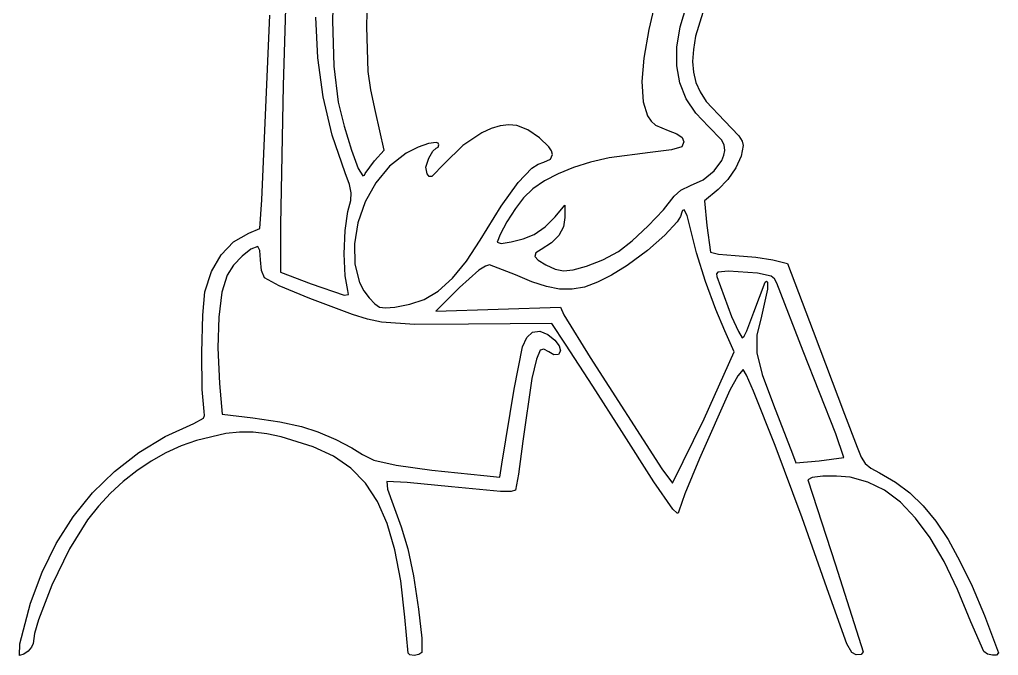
# Model space of a CAD drawing. Extents: x 8 to 127, y 9 to 168.
# Drawn here: x 14.7 to 127, y 9.2 to 82.2 of the extents above; entities that cross this region are included whole.
import ezdxf

# ---------------------------------------------------------------- set-up
doc = ezdxf.new("R2010")
doc.units = 0

msp = doc.modelspace()

# ---------------------------------------------------------------- linework, layer by layer
at = {"layer": 'Image'}
for p, q in [((50.766925, 87.392293), (50.594774, 82.058601)), ((54.511953, 81.315507), (54.665106, 86.132667)), ((45.23855, 85.109564), (44.93244, 74.56949)), ((87.593025, 83.953734), (86.879888, 81.013829)), ((90.496174, 81.307939), (91.260956, 83.837112)), ((42.480727, 61.462466), (43.391609, 82.677294)), ((48.889808, 77.758889), (48.685259, 82.436505)), ((50.594774, 82.058601), (50.75724, 76.794333)), ((93.094974, 82.978986), (92.253562, 80.257175)), ((54.684611, 76.175003), (54.511953, 81.315507)), ((86.879888, 81.013829), (86.310404, 77.731389)), ((90.102804, 78.980353), (90.496174, 81.307939)), ((92.253562, 80.257175), (92.000332, 78.729516)), ((90.081959, 76.840574), (90.102804, 78.980353)), ((92.000332, 78.729516), (91.914863, 77.357971)), ((49.507473, 73.268467), (48.889808, 77.758889)), ((86.310404, 77.731389), (86.077666, 75.043167)), ((50.75724, 76.794333), (51.255305, 72.672461)), ((90.434753, 74.874818), (90.081959, 76.840574)), ((91.914863, 77.357971), (92.008596, 76.108922)), ((54.988147, 74.076615), (54.684611, 76.175003)), ((92.008596, 76.108922), (92.29297, 74.948757)), ((44.93244, 74.56949), (44.626331, 58.596683)), ((86.077666, 75.043167), (86.229883, 72.718831)), ((91.162302, 73.069305), (90.434753, 74.874818)), ((92.29297, 74.948757), (92.779424, 73.843858)), ((50.551875, 68.892582), (49.507473, 73.268467)), ((55.509021, 71.584951), (54.988147, 74.076615)), ((92.26572, 71.410251), (91.162302, 73.069305)), ((92.779424, 73.843858), (93.479399, 72.76061)), ((51.255305, 72.672461), (51.931879, 69.927127)), ((86.229883, 72.718831), (86.735522, 71.097417)), ((93.479399, 72.76061), (95.565668, 70.524608)), ((56.512405, 67.146055), (55.509021, 71.584951)), ((86.735522, 71.097417), (87.143836, 70.50757)), ((93.74612, 69.883876), (92.26572, 71.410251)), ((51.931879, 69.927127), (52.765383, 67.174761)), ((68.790082, 69.650624), (67.72191, 69.164459)), ((69.825652, 69.958606), (68.790082, 69.650624)), ((70.815282, 70.081328), (69.825652, 69.958606)), ((71.745631, 70.011714), (70.815282, 70.081328)), ((73.006442, 69.503481), (71.745631, 70.011714)), ((87.143836, 70.50757), (87.668059, 70.042171)), ((87.668059, 70.042171), (89.100974, 69.416336)), ((95.233988, 68.358694), (93.74612, 69.883876)), ((95.565668, 70.524608), (97.206712, 68.818935)), ((52.036634, 64.558582), (50.551875, 68.892582)), ((67.72191, 69.164459), (65.541114, 67.685877)), ((74.347447, 68.585196), (73.006442, 69.503481)), ((75.412917, 67.546188), (74.347447, 68.585196)), ((89.100974, 69.416336), (90.1089, 69.050134)), ((90.1089, 69.050134), (90.717067, 68.607209)), ((90.717067, 68.607209), (90.909662, 68.106202)), ((97.206712, 68.818935), (97.590835, 68.200606)), ((60.406296, 67.497535), (59.040442, 66.803825)), ((61.610117, 67.922959), (60.406296, 67.497535)), ((62.46758, 68.032278), (61.610117, 67.922959)), ((62.708826, 67.953456), (62.46758, 68.032278)), ((62.485649, 67.380801), (62.703678, 67.497383)), ((62.703678, 67.497383), (62.794362, 67.777676)), ((62.794362, 67.777676), (62.708826, 67.953456)), ((65.541114, 67.685877), (63.389978, 65.579467)), ((75.731162, 67.071828), (75.412917, 67.546188)), ((90.670874, 67.56575), (89.485341, 67.192424)), ((90.909662, 68.106202), (90.670874, 67.56575)), ((95.518479, 67.765028), (95.233988, 68.358694)), ((95.598201, 67.133199), (95.518479, 67.765028)), ((97.711571, 67.702389), (97.481437, 66.471634)), ((97.590835, 68.200606), (97.711571, 67.702389)), ((52.765383, 67.174761), (53.544287, 65.054581)), ((55.420055, 65.950087), (56.512405, 67.146055)), ((59.040442, 66.803825), (57.135205, 65.3365)), ((61.629654, 66.250791), (62.106855, 67.048861)), ((62.106855, 67.048861), (62.485649, 67.380801)), ((75.593118, 66.13474), (75.847125, 66.675786)), ((75.847125, 66.675786), (75.731162, 67.071828)), ((82.334756, 66.294808), (80.202898, 65.800515)), ((87.04882, 66.906539), (82.334756, 66.294808)), ((89.485341, 67.192424), (87.04882, 66.906539)), ((95.261778, 65.984352), (95.511226, 66.575503)), ((95.511226, 66.575503), (95.598201, 67.133199)), ((97.481437, 66.471634), (96.868179, 65.120632)), ((54.327708, 64.479961), (55.420055, 65.950087)), ((57.135205, 65.3365), (55.554754, 63.432494)), ((61.287392, 65.223163), (61.629654, 66.250791)), ((61.444176, 64.444748), (61.287392, 65.223163)), ((63.389978, 65.579467), (61.998363, 64.16016)), ((73.481157, 65.101161), (74.186095, 65.561974)), ((74.186095, 65.561974), (74.845091, 65.805667)), ((74.845091, 65.805667), (75.593118, 66.13474)), ((78.244754, 65.189051), (76.47802, 64.466755)), ((80.202898, 65.800515), (78.244754, 65.189051)), ((94.369512, 64.798493), (95.261778, 65.984352)), ((52.545588, 63.205813), (52.036634, 64.558582)), ((53.544287, 65.054581), (54.057064, 64.205805)), ((54.057064, 64.205805), (54.248201, 64.286338)), ((54.248201, 64.286338), (54.327701, 64.479961)), ((54.327701, 64.479961), (54.327708, 64.479961)), ((61.684151, 64.128866), (61.444176, 64.444748)), ((61.998363, 64.16016), (61.684151, 64.128866)), ((71.878965, 63.46146), (73.481157, 65.101161)), ((76.47802, 64.466755), (74.920396, 63.639963)), ((93.109513, 63.769225), (94.369512, 64.798493)), ((96.868179, 65.120632), (95.956916, 63.798616)), ((52.749736, 62.284085), (52.545588, 63.205813)), ((55.554754, 63.432494), (54.332849, 61.223414)), ((69.929527, 60.75314), (71.878965, 63.46146)), ((74.920396, 63.639963), (73.589578, 62.715012)), ((90.565342, 62.572985), (91.669889, 63.090149)), ((91.669889, 63.090149), (93.109513, 63.769225)), ((95.956916, 63.798616), (94.832765, 62.654825)), ((52.6787, 61.389135), (52.749736, 62.284085)), ((73.589578, 62.715012), (72.503264, 61.698238)), ((88.568831, 60.332323), (89.80404, 61.897141)), ((89.80404, 61.897141), (90.565342, 62.572985)), ((94.832765, 62.654825), (93.277067, 61.354423)), ((42.266036, 58.189963), (42.480727, 61.462466)), ((52.3621, 60.116704), (52.6787, 61.389135)), ((54.332849, 61.223414), (53.503251, 58.840864)), ((67.523857, 56.842775), (69.929527, 60.75314)), ((72.503264, 61.698238), (71.580696, 60.487998)), ((76.139886, 59.514093), (77.234574, 60.85442)), ((77.234574, 60.85442), (77.246401, 59.421118)), ((93.277067, 61.354423), (93.550598, 58.524944)), ((52.029455, 57.961042), (52.3621, 60.116704)), ((71.580696, 60.487998), (70.597657, 58.936186)), ((86.820414, 58.480565), (88.568831, 60.332323)), ((90.526786, 59.566463), (90.138191, 58.952207)), ((90.66377, 60.030371), (90.526786, 59.566463)), ((90.746666, 60.238632), (90.66377, 60.030371)), ((90.945967, 60.325254), (90.746666, 60.238632)), ((91.276612, 59.677577), (90.945967, 60.325254)), ((91.675295, 58.120396), (91.276612, 59.677577)), ((44.626331, 58.596683), (44.626331, 53.16395)), ((53.503251, 58.840864), (53.099721, 56.41645)), ((70.597657, 58.936186), (69.815888, 57.487773)), ((74.975912, 58.368088), (76.139886, 59.514093)), ((77.246401, 59.421118), (77.082574, 58.353543)), ((84.966587, 56.747673), (86.820414, 58.480565)), ((90.138191, 58.952207), (88.740315, 57.403172)), ((93.550598, 58.524944), (93.981922, 55.440144)), ((39.240155, 56.629236), (40.976742, 57.651397)), ((40.976742, 57.651397), (42.266036, 58.189963)), ((51.918795, 55.262712), (52.029455, 57.961042)), ((69.815888, 57.487773), (69.497133, 56.587731)), ((72.472775, 56.998519), (73.714647, 57.494967)), ((73.714647, 57.494967), (74.975912, 58.368088)), ((76.573451, 57.388046), (75.720255, 56.526266)), ((77.082574, 58.353543), (76.573451, 57.388046)), ((88.740315, 57.403172), (86.738439, 55.644311)), ((92.37407, 55.369384), (91.675295, 58.120396)), ((37.815161, 55.152983), (39.240155, 56.629236)), ((53.099721, 56.41645), (53.15602, 54.081776)), ((65.951624, 54.424905), (67.523857, 56.842775)), ((69.497133, 56.587731), (69.961824, 56.458384)), ((69.961824, 56.458384), (71.087769, 56.624152)), ((71.087769, 56.624152), (72.472775, 56.998519)), ((75.720255, 56.526266), (74.524207, 55.769841)), ((83.415149, 55.539455), (84.966587, 56.747673)), ((36.716763, 53.242774), (37.815161, 55.152983)), ((41.220378, 55.788937), (40.218714, 55.011869)), ((42.032671, 56.091926), (41.220378, 55.788937)), ((42.244974, 55.645405), (42.032671, 56.091926)), ((42.333277, 54.571854), (42.244974, 55.645405)), ((52.030052, 52.728414), (51.918795, 55.262712)), ((73.923198, 55.3649), (73.800045, 54.971672)), ((74.524207, 55.769841), (73.923198, 55.3649)), ((81.599662, 54.567497), (83.415149, 55.539455)), ((86.738439, 55.644311), (84.400855, 53.93667)), ((93.406888, 52.080831), (92.37407, 55.369384)), ((93.981922, 55.440144), (94.873282, 55.230781)), ((94.873282, 55.230781), (96.794754, 55.085949)), ((96.794754, 55.085949), (99.162297, 54.893413)), ((39.241574, 53.958571), (38.502851, 52.826892)), ((40.218714, 55.011869), (39.241574, 53.958571)), ((42.462813, 53.340474), (42.333277, 54.571854)), ((53.15602, 54.081776), (53.705908, 51.968449)), ((64.343057, 52.463866), (65.951624, 54.424905)), ((68.615188, 54.001363), (68.135288, 53.866925)), ((71.598189, 52.855544), (68.615188, 54.001363)), ((73.800045, 54.971672), (74.171264, 54.534888)), ((74.171264, 54.534888), (75.053373, 53.999281)), ((75.053373, 53.999281), (76.13231, 53.51016)), ((79.735151, 53.833776), (81.599662, 54.567497)), ((84.400855, 53.93667), (82.603271, 52.820306)), ((99.162297, 54.893413), (101.126126, 54.569359)), ((101.126126, 54.569359), (102.80246, 54.151651)), ((102.80246, 54.151651), (105.725666, 46.390548)), ((35.959968, 50.918749), (36.716763, 53.242774)), ((38.502851, 52.826892), (37.888457, 50.847327)), ((42.77425, 52.514494), (42.462813, 53.340474)), ((44.626331, 53.16395), (48.154103, 51.822776)), ((67.39944, 53.384955), (65.175828, 51.390505)), ((68.135288, 53.866925), (67.39944, 53.384955)), ((73.468084, 52.048882), (71.598189, 52.855544)), ((76.13231, 53.51016), (77.099929, 53.325628)), ((77.099929, 53.325628), (78.214714, 53.436546)), ((78.214714, 53.436546), (79.735148, 53.833776)), ((79.735148, 53.833776), (79.735151, 53.833776)), ((82.603271, 52.820306), (80.99542, 51.995554)), ((94.810103, 53.15694), (94.650432, 52.969714)), ((94.650432, 52.969714), (94.697343, 52.652347)), ((96.019854, 53.26664), (94.810103, 53.15694)), ((99.371406, 53.043908), (96.019854, 53.26664)), ((100.931984, 52.695629), (99.371406, 53.043908)), ((44.48467, 51.599964), (42.77425, 52.514494)), ((48.154103, 51.822776), (51.928717, 50.533989)), ((52.363159, 51.064849), (52.030052, 52.728414)), ((53.705908, 51.968449), (54.176498, 51.035917)), ((62.72307, 50.986195), (64.343057, 52.463866)), ((75.127587, 51.500043), (73.468084, 52.048882)), ((80.99542, 51.995554), (79.510613, 51.456784)), ((94.560304, 48.887561), (93.406888, 52.080831)), ((94.697343, 52.652347), (96.390135, 48.091582)), ((98.936968, 48.584436), (100.226972, 52.017348)), ((100.226972, 52.017348), (100.401363, 52.123685)), ((100.401363, 52.123685), (100.505155, 52.010532)), ((100.505155, 52.010532), (100.511874, 51.225287)), ((101.307878, 52.382778), (100.931984, 52.695629)), ((101.561677, 51.90045), (101.307878, 52.382778)), ((104.605569, 44.097495), (101.561677, 51.90045)), ((35.718972, 48.242489), (35.959968, 50.918749)), ((37.888457, 50.847327), (37.532494, 48.002814)), ((47.977716, 50.155694), (44.48467, 51.599964)), ((51.928717, 50.533989), (52.442894, 50.593674)), ((52.442894, 50.593674), (52.363159, 51.064849)), ((52.363159, 51.064849), (52.363159, 51.064849)), ((54.176498, 51.035917), (54.783146, 50.208073)), ((61.116578, 50.018428), (62.72307, 50.986195)), ((65.175828, 51.390505), (62.442025, 48.698474)), ((76.643384, 51.21466), (75.127587, 51.500043)), ((78.082163, 51.198363), (76.643384, 51.21466)), ((79.510613, 51.456784), (78.082163, 51.198363)), ((100.511874, 51.225287), (99.798385, 48.115762)), ((52.876792, 48.313553), (47.977716, 50.155694)), ((54.783146, 50.208073), (55.440686, 49.508003)), ((55.440686, 49.508003), (55.988885, 49.155533)), ((57.725851, 49.142749), (59.481104, 49.47834)), ((59.481104, 49.47834), (61.116578, 50.018428)), ((61.116578, 50.018428), (61.116578, 50.018428)), ((54.618579, 47.768545), (52.876792, 48.313553)), ((55.988885, 49.155533), (56.669891, 49.063003)), ((56.669891, 49.063003), (57.725851, 49.142749)), ((62.442025, 48.698474), (69.59274, 48.920922)), ((69.59274, 48.920922), (76.743455, 49.14337)), ((76.743455, 49.14337), (77.142679, 48.267167)), ((95.620876, 46.422396), (94.560304, 48.887561)), ((98.142736, 46.431744), (98.936968, 48.584436)), ((35.611162, 43.953842), (35.718972, 48.242489)), ((37.532494, 48.002814), (37.446628, 44.46195)), ((56.219858, 47.420113), (54.618579, 47.768545)), ((59.994872, 47.150574), (56.219858, 47.420113)), ((66.189792, 47.180138), (59.994872, 47.150574)), ((75.758828, 47.264172), (66.189792, 47.180138)), ((77.331962, 44.887084), (75.758828, 47.264172)), ((77.142679, 48.267167), (80.165649, 43.362983)), ((96.390135, 48.091582), (97.157251, 46.345251)), ((99.798385, 48.115762), (99.288073, 45.944548)), ((72.891447, 45.666108), (73.555754, 46.280239)), ((73.555754, 46.280239), (74.364472, 46.404561)), ((74.364472, 46.404561), (75.28863, 46.024548)), ((96.660986, 44.019284), (95.620876, 46.422396)), ((97.157251, 46.345251), (97.602965, 45.606187)), ((97.819156, 45.804212), (98.142736, 46.431744)), ((105.725666, 46.390548), (109.342087, 36.86556)), ((72.400527, 44.576692), (72.891447, 45.666108)), ((75.28863, 46.024548), (76.101658, 45.368047)), ((76.101658, 45.368047), (76.607991, 44.704372)), ((97.602965, 45.606187), (97.819156, 45.804212)), ((99.288073, 45.944548), (99.297842, 43.890128)), ((35.649961, 39.712212), (35.611162, 43.953842)), ((37.446628, 44.46195), (37.642525, 40.393333)), ((71.439568, 39.736766), (72.400527, 44.576692)), ((74.423047, 44.22564), (73.981966, 43.180874)), ((74.844046, 44.341613), (74.423047, 44.22564)), ((75.405875, 44.001173), (74.844046, 44.341613)), ((75.995244, 43.660758), (75.405875, 44.001173)), ((76.759726, 44.124074), (76.508963, 43.717702)), ((76.607991, 44.704372), (76.759726, 44.124074)), ((80.46291, 40.059045), (77.331962, 44.887084)), ((93.221407, 36.316299), (96.660986, 44.019284)), ((99.297842, 43.890128), (99.902302, 41.400558)), ((108.328747, 34.606334), (104.605569, 44.097495)), ((73.981966, 43.180874), (73.479931, 40.967843)), ((76.508963, 43.717702), (75.995244, 43.660758)), ((80.165649, 43.362983), (88.386854, 30.604394)), ((97.697625, 41.980831), (97.118446, 41.281339)), ((98.106749, 41.329166), (97.697625, 41.980831)), ((73.479931, 40.967843), (72.434166, 33.778528)), ((97.118446, 41.281339), (96.178423, 39.599584)), ((98.914722, 39.517149), (98.106749, 41.329166)), ((99.902302, 41.400558), (101.17606, 37.923892)), ((35.848795, 37.177004), (35.649961, 39.712212)), ((37.642525, 40.393333), (37.923562, 36.86556)), ((70.019809, 31.133481), (71.439568, 39.736766)), ((83.784612, 34.86644), (80.46291, 40.059045)), ((96.178423, 39.599584), (92.695683, 31.771465)), ((101.398648, 33.269907), (98.914722, 39.517149)), ((35.911413, 36.719221), (35.848795, 37.177004)), ((101.17606, 37.923892), (103.358447, 32.316781)), ((34.699074, 35.799158), (35.782889, 36.387587)), ((35.782889, 36.387587), (35.911413, 36.719221)), ((37.923562, 36.86556), (41.451335, 36.441839)), ((41.451335, 36.441839), (44.547184, 35.97928)), ((44.547184, 35.97928), (47.036502, 35.46218)), ((89.605438, 28.93047), (93.221407, 36.316299)), ((93.221407, 36.316299), (93.221407, 36.316299)), ((109.342087, 36.86556), (110.785, 33.064688)), ((31.402226, 34.290432), (34.699074, 35.799158)), ((47.036502, 35.46218), (48.894412, 34.834163)), ((48.894412, 34.834163), (50.962338, 33.952393)), ((87.477328, 29.094818), (83.784612, 34.86644)), ((28.355455, 32.4514), (31.402226, 34.290432)), ((34.972057, 33.847081), (33.208047, 33.217215)), ((38.336223, 34.633504), (34.972057, 33.847081)), ((39.913754, 34.789412), (38.336223, 34.633504)), ((41.475791, 34.784122), (39.913754, 34.789412)), ((43.062992, 34.615387), (41.475791, 34.784122)), ((44.716012, 34.280961), (43.062992, 34.615387)), ((48.382137, 33.106047), (44.716012, 34.280961)), ((50.962338, 33.952393), (52.815296, 33.01414)), ((72.434166, 33.778528), (71.931784, 29.979188)), ((109.248318, 31.872823), (108.328747, 34.606334)), ((33.208047, 33.217215), (31.474081, 32.421633)), ((50.707475, 32.024659), (48.382137, 33.106047)), ((52.815296, 33.01414), (54.028304, 32.216678)), ((104.492266, 24.954813), (101.398648, 33.269907)), ((110.785, 33.064688), (111.241183, 31.942719)), ((25.569942, 30.294365), (28.355455, 32.4514)), ((29.783988, 31.470423), (28.1516, 30.373672)), ((31.474081, 32.421633), (29.783988, 31.470423)), ((52.691334, 30.653356), (50.707475, 32.024659)), ((54.028304, 32.216678), (55.332676, 31.576254)), ((55.332676, 31.576254), (57.886064, 30.996355)), ((92.695683, 31.771465), (91.021895, 27.706657)), ((103.358447, 32.316781), (103.73775, 31.295776)), ((103.73775, 31.295776), (106.432282, 31.523547)), ((106.432282, 31.523547), (109.248318, 31.872823)), ((109.248318, 31.872823), (109.248318, 31.872823)), ((111.241183, 31.942719), (111.707489, 31.20822)), ((28.1516, 30.373672), (26.590747, 29.141466)), ((54.360242, 28.942942), (52.691334, 30.653356)), ((57.886064, 30.996355), (61.995225, 30.423928)), ((61.995225, 30.423928), (67.966914, 29.805917)), ((69.788079, 29.634729), (70.019809, 31.133481)), ((88.386854, 30.604394), (89.605438, 28.93047)), ((111.707489, 31.20822), (112.355862, 30.663932)), ((112.355862, 30.663932), (113.358247, 30.112595)), ((23.056866, 27.831631), (25.569942, 30.294365)), ((67.966914, 29.805917), (69.788079, 29.634729)), ((71.931784, 29.979188), (71.570167, 28.151924)), ((105.617118, 29.589207), (105.127642, 29.315242)), ((105.127642, 29.315242), (108.302638, 19.579472)), ((106.838637, 29.745982), (105.617118, 29.589207)), ((108.421828, 29.762662), (106.838637, 29.745982)), ((109.996326, 29.616343), (108.421828, 29.762662)), ((112.014133, 29.077552), (109.996326, 29.616343)), ((113.358247, 30.112595), (115.173208, 29.072809)), ((26.590747, 29.141466), (25.115259, 27.783894)), ((55.740725, 26.844217), (54.360242, 28.942942)), ((59.142122, 29.034438), (56.83568, 29.128272)), ((56.83568, 29.128272), (56.913071, 28.260062)), ((56.913071, 28.260062), (57.552774, 26.453023)), ((64.233759, 28.528471), (59.142122, 29.034438)), ((69.860857, 27.988773), (64.233759, 28.528471)), ((71.570167, 28.151924), (71.102081, 27.987787)), ((89.634454, 25.961704), (87.477328, 29.094818)), ((113.927388, 28.127173), (112.014133, 29.077552)), ((115.747439, 26.751611), (113.927388, 28.127173)), ((115.173208, 29.072809), (116.83446, 27.833651)), ((20.827407, 25.075499), (23.056866, 27.831631)), ((25.115259, 27.783894), (23.738968, 26.311042)), ((71.102081, 27.987787), (69.860857, 27.988773)), ((91.021895, 27.706657), (90.310994, 25.713522)), ((116.83446, 27.833651), (118.374372, 26.351074)), ((23.738968, 26.311042), (22.475703, 24.732998)), ((56.859309, 24.307984), (55.740725, 26.844217)), ((57.552774, 26.453023), (58.480585, 23.949163)), ((90.145843, 25.49126), (89.634454, 25.961704)), ((117.485632, 24.937267), (115.747439, 26.751611)), ((118.374372, 26.351074), (119.825314, 24.581032)), ((18.892746, 22.038274), (20.827407, 25.075499)), ((22.475703, 24.732998), (20.427702, 21.393596)), ((90.270204, 25.517586), (90.145843, 25.49126)), ((90.310994, 25.713522), (90.270204, 25.517586)), ((107.53844, 16.287575), (104.492266, 24.954813)), ((119.153318, 22.670544), (117.485632, 24.937267)), ((57.742521, 21.285045), (56.859309, 24.307984)), ((58.480585, 23.949163), (59.250667, 21.405618)), ((119.825314, 24.581032), (121.219657, 22.479481)), ((120.761842, 19.937845), (119.153318, 22.670544)), ((121.219657, 22.479481), (122.589771, 20.002373)), ((17.264062, 18.732258), (18.892746, 22.038274)), ((20.427702, 21.393596), (18.399054, 17.225275)), ((59.250667, 21.405618), (59.873766, 18.326142)), ((58.416887, 17.726202), (57.742521, 21.285045)), ((108.302638, 19.579472), (111.477634, 9.596324)), ((122.322553, 16.725572), (120.761842, 19.937845)), ((122.589771, 20.002373), (123.968024, 17.105663)), ((15.952537, 15.169754), (17.264062, 18.732258)), ((59.873766, 18.326142), (60.458333, 14.499204)), ((18.399054, 17.225275), (16.846745, 13.265323)), ((58.908934, 13.582256), (58.416887, 17.726202)), ((123.968024, 17.105663), (125.386789, 13.745306)), ((109.622881, 10.519865), (107.53844, 16.287575)), ((123.846799, 13.020129), (122.322553, 16.725572)), ((14.708027, 10.495454), (15.952537, 15.169754)), ((59.266296, 9.437122), (58.908934, 13.582256)), ((60.458333, 14.499204), (60.838968, 11.153855)), ((125.386789, 13.745306), (126.999835, 9.452436)), ((16.846745, 13.265323), (16.392024, 11.687639)), ((125.326792, 9.613511), (123.846799, 13.020129)), ((16.392024, 11.687639), (16.227757, 10.551029)), ((14.68563, 9.172539), (14.708027, 10.495454)), ((14.708027, 10.495454), (14.708027, 10.495454)), ((16.227757, 10.551029), (16.072726, 10.105215)), ((60.838968, 11.153855), (60.850275, 9.519145)), ((110.188769, 9.524988), (109.622881, 10.519865)), ((15.184366, 9.31112), (14.68563, 9.172539)), ((15.68583, 9.656962), (15.184366, 9.31112)), ((16.072726, 10.105215), (15.68583, 9.656962)), ((59.478888, 9.228306), (59.266296, 9.437122)), ((59.964881, 9.180198), (59.478888, 9.228306)), ((60.497576, 9.281057), (59.964881, 9.180198)), ((60.850275, 9.519145), (60.497576, 9.281057)), ((110.683885, 9.236197), (110.188769, 9.524988)), ((111.26242, 9.282241), (110.683885, 9.236197)), ((111.477634, 9.596324), (111.26242, 9.282241)), ((125.749545, 9.321184), (125.326792, 9.613511)), ((126.306727, 9.183664), (125.749545, 9.321184)), ((126.792202, 9.2208), (126.306727, 9.183664)), ((126.999835, 9.452436), (126.792202, 9.2208))]:
    msp.add_line(p, q, dxfattribs=at)

doc.saveas('drawing.dxf')
